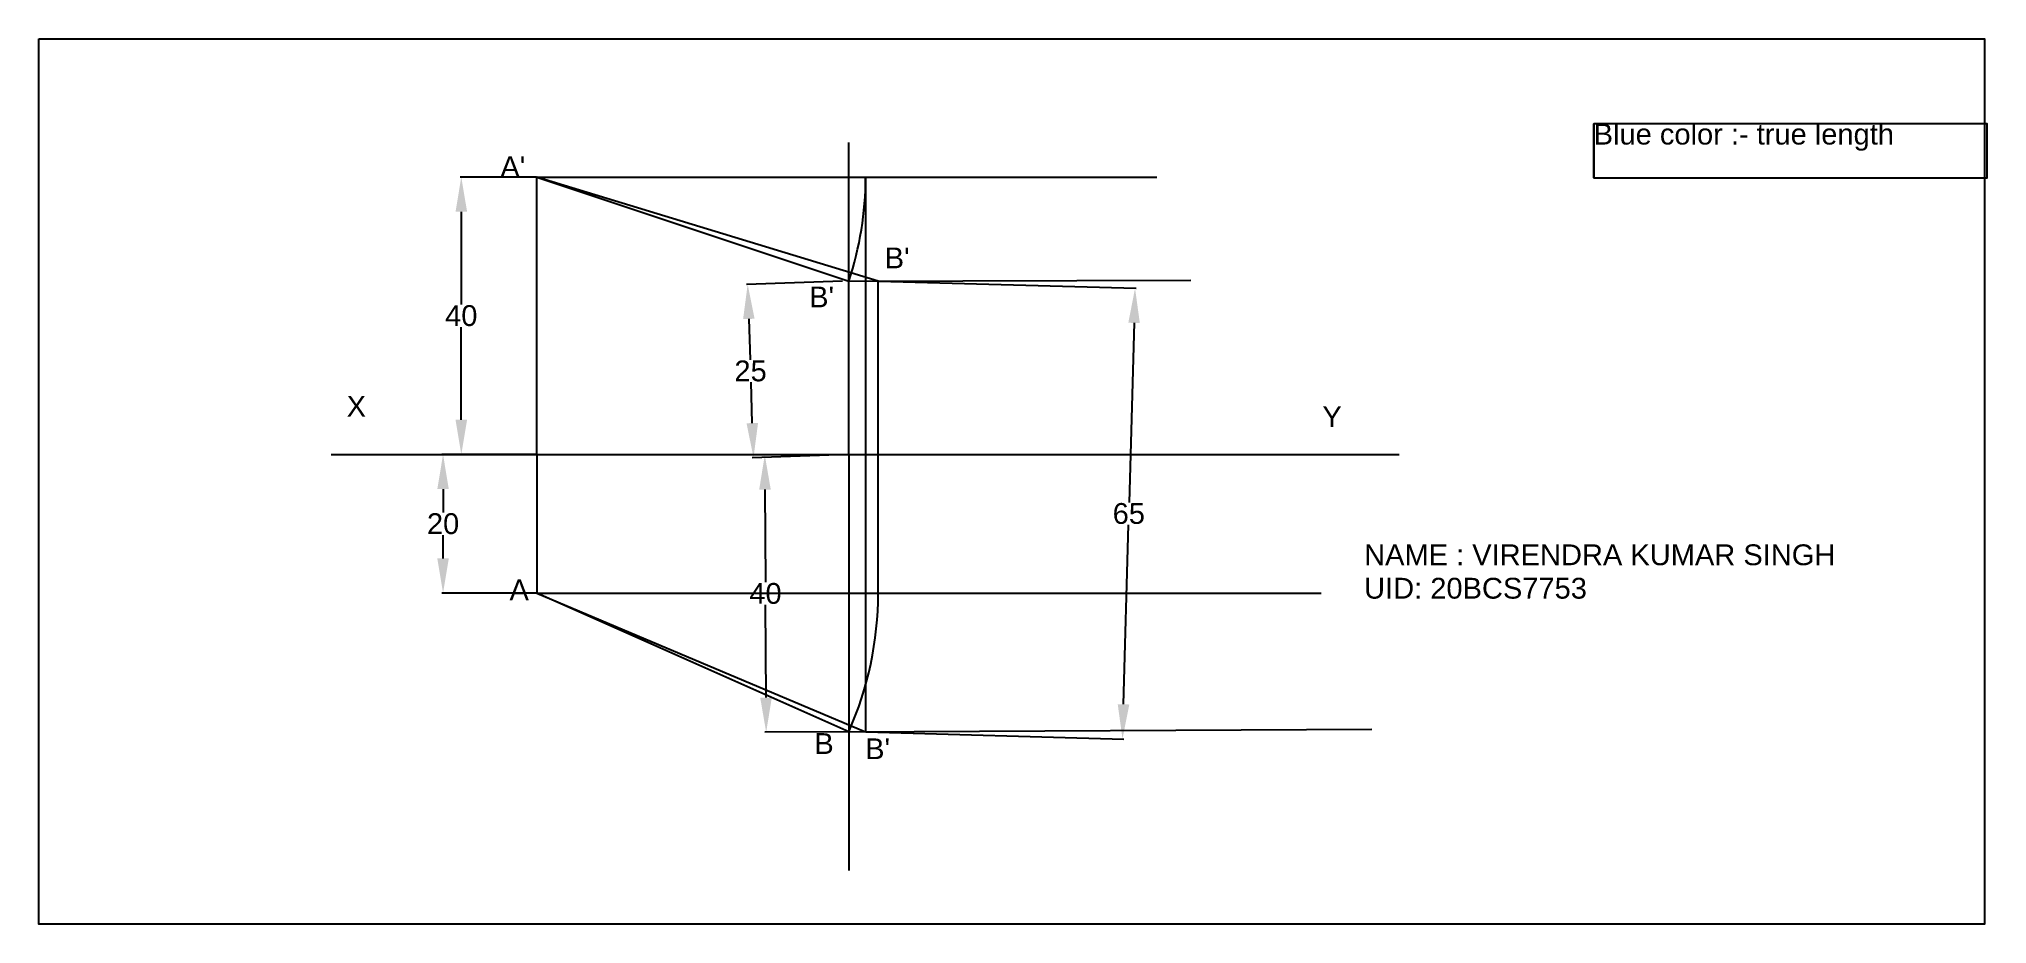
# Model space of a CAD drawing. Header units: inches. Extents: x 2091 to 2372, y 19 to 147.
import ezdxf

# ---------------------------------------------------------------- set-up
doc = ezdxf.new("R2010")
doc.units = ezdxf.units.IN
doc.header["$MEASUREMENT"] = 0
doc.styles.get("Standard").update_dxf_attribs({"font": 'arial.ttf', "height": 3})
doc.dimstyles.get("Standard").update_dxf_attribs({"dimtxt": 5, "dimasz": 5, "dimexe": 0.18, "dimexo": 0.0625, "dimgap": 0.09, "dimtad": 0, "dimtih": 1, "dimtoh": 1, "dimdec": 0, "dimzin": 0, "dimdsep": 46, "dimtxsty": 'Standard', "dimcen": 1, "dimadec": 0, "dimazin": 0, "dimtfac": 1, "dimtdec": 0, "dimtofl": 0, "dimtmove": 0, "dimatfit": 3, "dimfxl": 1, "dimtolj": 1, "dimtzin": 0, "dimarcsym": 0})

# ---------------------------------------------------------------- blocks, each defined once
blk = doc.blocks.new('*D24')
at = {"color": 0, "lineweight": -2, "transparency": 16777216}
for p, q in [((2212.34, 111.93), (2249.52, 110.9)), ((2249.2, 105.91), (2248.48, 80.03)), ((2247.67, 50.91), (2248.39, 76.79)), ((2210.53, 46.93), (2247.71, 45.9))]:
    blk.add_line(p, q, dxfattribs=at)
at = {"color": 0, "transparency": 16777216}
for points in [[(2248.37, 105.93), (2250.03, 105.89), (2249.34, 110.91)], [(2246.84, 50.93), (2248.51, 50.88), (2247.53, 45.91)]]:
    blk.add_solid(points, dxfattribs=at)
at = {"layer": 'Defpoints', "color": 0, "transparency": 16777216}
for p in [(2212.27, 111.94), (2210.47, 46.94), (2247.53, 45.91)]:
    blk.add_point(p, dxfattribs=at)
at = {"color": 0, "transparency": 16777216, "insert": (2248.44, 78.41), "char_height": 3, "attachment_point": 5}
blk.add_mtext('\\A1;65', dxfattribs=at)
blk = doc.blocks.new('*D25')
at = {"color": 0, "lineweight": -2, "transparency": 16777216}
for p, q in [((2162.97, 86.94), (2149.32, 86.94)), ((2149.5, 81.94), (2149.5, 78.56)), ((2149.5, 71.94), (2149.5, 75.31)), ((2162.97, 66.94), (2149.32, 66.94))]:
    blk.add_line(p, q, dxfattribs=at)
at = {"color": 0, "transparency": 16777216}
for points in [[(2148.67, 81.94), (2150.33, 81.94), (2149.5, 86.94)], [(2148.67, 71.94), (2150.33, 71.94), (2149.5, 66.94)]]:
    blk.add_solid(points, dxfattribs=at)
at = {"layer": 'Defpoints', "color": 0, "transparency": 16777216}
for p in [(2149.5, 86.94), (2163.04, 86.94), (2163.04, 66.94)]:
    blk.add_point(p, dxfattribs=at)
at = {"color": 0, "transparency": 16777216, "insert": (2149.5, 76.94), "char_height": 3, "attachment_point": 5}
blk.add_mtext('\\A1;20', dxfattribs=at)
blk = doc.blocks.new('*D26')
at = {"color": 0, "lineweight": -2, "transparency": 16777216}
for p, q in [((2162.97, 126.94), (2151.95, 126.94)), ((2152.13, 121.94), (2152.13, 108.56)), ((2152.13, 91.94), (2152.13, 105.31)), ((2162.97, 86.94), (2151.95, 86.94))]:
    blk.add_line(p, q, dxfattribs=at)
at = {"color": 0, "transparency": 16777216}
for points in [[(2151.3, 121.94), (2152.97, 121.94), (2152.13, 126.94)], [(2151.3, 91.94), (2152.97, 91.94), (2152.13, 86.94)]]:
    blk.add_solid(points, dxfattribs=at)
at = {"layer": 'Defpoints', "color": 0, "transparency": 16777216}
for p in [(2152.13, 126.94), (2163.04, 126.94), (2163.04, 86.94)]:
    blk.add_point(p, dxfattribs=at)
at = {"color": 0, "transparency": 16777216, "insert": (2152.13, 106.94), "char_height": 3, "attachment_point": 5}
blk.add_mtext('\\A1;40', dxfattribs=at)
blk = doc.blocks.new('*D27')
at = {"color": 0, "lineweight": -2, "transparency": 16777216}
for p, q in [((2207.14, 111.93), (2193.27, 111.47)), ((2193.62, 106.48), (2193.82, 100.59)), ((2194.12, 91.46), (2193.93, 97.35)), ((2207.97, 86.92), (2194.11, 86.46))]:
    blk.add_line(p, q, dxfattribs=at)
at = {"color": 0, "transparency": 16777216}
for points in [[(2194.45, 106.51), (2192.79, 106.45), (2193.45, 111.48)], [(2194.95, 91.49), (2193.29, 91.44), (2194.29, 86.47)]]:
    blk.add_solid(points, dxfattribs=at)
at = {"layer": 'Defpoints', "color": 0, "transparency": 16777216}
for p in [(2207.2, 111.93), (2194.29, 86.47), (2208.04, 86.92)]:
    blk.add_point(p, dxfattribs=at)
at = {"color": 0, "transparency": 16777216, "insert": (2193.87, 98.97), "char_height": 3, "attachment_point": 5}
blk.add_mtext('\\A1;25', dxfattribs=at)
blk = doc.blocks.new('*D28')
at = {"color": 0, "lineweight": -2, "transparency": 16777216}
for p, q in [((2207.97, 86.94), (2195.74, 86.87)), ((2195.94, 81.87), (2196.01, 68.5)), ((2196.1, 51.88), (2196.03, 65.25)), ((2208.18, 46.94), (2195.94, 46.87))]:
    blk.add_line(p, q, dxfattribs=at)
at = {"color": 0, "transparency": 16777216}
for points in [[(2196.78, 81.88), (2195.11, 81.87), (2195.92, 86.87)], [(2196.93, 51.88), (2195.26, 51.87), (2196.12, 46.88)]]:
    blk.add_solid(points, dxfattribs=at)
at = {"layer": 'Defpoints', "color": 0, "transparency": 16777216}
for p in [(2208.04, 86.94), (2196.12, 46.88), (2208.24, 46.94)]:
    blk.add_point(p, dxfattribs=at)
at = {"color": 0, "transparency": 16777216, "insert": (2196.02, 66.88), "char_height": 3, "attachment_point": 5}
blk.add_mtext('\\A1;40', dxfattribs=at)

msp = doc.modelspace()

# ---------------------------------------------------------------- linework, layer by layer
at = {"color": 7}
for p, q in [((2208.04, 111.94), (2208.04, 131.94)), ((2163.04, 86.94), (2163.04, 126.94)), ((2163.04, 126.94), (2208.04, 111.94)), ((2163.04, 126.94), (2252.5, 126.94)), ((2210.47, 126.94), (2210.47, 46.94)), ((2208.04, 111.94), (2257.39, 112.09)), ((2208.04, 86.94), (2208.04, 111.94)), ((2212.27, 66.94), (2212.27, 111.94)), ((2133.34, 86.94), (2287.46, 86.94)), ((2163.04, 86.94), (2163.04, 66.94)), ((2163.04, 86.94), (2208.04, 86.94)), ((2208.04, 86.94), (2208.04, 46.94)), ((2208.04, 46.94), (2163.04, 66.94)), ((2163.04, 66.94), (2276.18, 66.94)), ((2208.04, 46.94), (2283.51, 47.32)), ((2208.04, 46.94), (2208.04, 26.94))]:
    msp.add_line(p, q, dxfattribs=at)
at = {"color": 4}
for p, q in [((2212.27, 111.94), (2163.04, 126.94)), ((2163.04, 66.94), (2210.47, 46.95))]:
    msp.add_line(p, q, dxfattribs=at)
at = {"color": 7}
for points in [[(2091.2, 146.85), (2371.92, 146.85), (2371.92, 19.23), (2091.2, 19.23)], [(2315.51, 126.83), (2372.26, 126.83), (2372.26, 134.63), (2315.51, 134.63)], [(2315.51, 134.63), (2315.51, 134.63), (2315.51, 126.83), (2315.51, 126.83)]]:
    msp.add_lwpolyline(points, close=True, dxfattribs=at)
for centre, radius, start in [((2163.04, 126.94), 47.43, 341.5651), ((2163.04, 66.94), 49.24, 336.0375)]:
    msp.add_arc(centre, radius, start, 0, dxfattribs=at)
at = {"color": 4}
msp.add_arc((2163.04, 66.94), 49.24, 23.9493, 23.9651, dxfattribs=at)

# ---------------------------------------------------------------- texts
at = {"color": 7}
for s, p in [("A'", (2157.77, 126.93)), ("B'", (2213.22, 113.78)), ("B'", (2202.32, 108.15)), ('X', (2135.59, 92.38)), ('Y', (2276.37, 90.88)), ('NAME : VIRENDRA KUMAR SINGH', (2282.39, 70.97)), ('A', (2159.09, 65.91)), ('UID: 20BCS7753', (2282.39, 66.15)), ('B', (2203.07, 43.75)), ("B'", (2210.4, 43))]:
    msp.add_text(s, height=3, dxfattribs=at).set_placement(p)
at = {"color": 7, "insert": (2315.51, 134.63), "char_height": 3, "attachment_point": 1}
msp.add_mtext_dynamic_manual_height_columns('Blue color :- true length', width=56.4172, gutter_width=15, heights=[0], dxfattribs=at)

# ---------------------------------------------------------------- dimensions: what is measured, and where the dimension line sits
at = {"color": 7}
for base, p1, p2, picture, middle in [((2152.13, 126.94), (2163.04, 86.94), (2163.04, 126.94), '*D26', (2152.13, 106.94)), ((2149.5, 86.94), (2163.04, 66.94), (2163.04, 86.94), '*D25', (2149.5, 76.94))]:
    dim = msp.add_linear_dim(base=base, p1=p1, p2=p2, angle=90, dimstyle='Standard', dxfattribs=at)
    dim.commit()
    dim.dimension.update_dxf_attribs({"geometry": picture, "text_midpoint": middle})
for p1, p2, distance, picture, middle in [((2207.2, 111.93), (2208.04, 86.92), -13.76, '*D27', (2193.87, 98.97)), ((2212.27, 111.94), (2210.47, 46.94), 37.08, '*D24', (2248.44, 78.41)), ((2208.04, 86.94), (2208.24, 46.94), -12.12, '*D28', (2196.02, 66.88))]:
    dim = msp.add_aligned_dim(p1=p1, p2=p2, distance=distance, dimstyle='Standard', dxfattribs=at)
    dim.commit()
    dim.dimension.update_dxf_attribs({"geometry": picture, "text_midpoint": middle})

doc.saveas('drawing.dxf')
